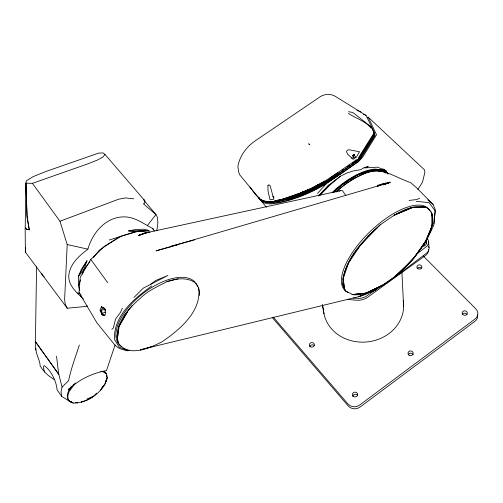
<?xml version="1.0" encoding="UTF-8"?>
<svg xmlns="http://www.w3.org/2000/svg" width="503" height="503" viewBox="0 0 503 503"><rect width="100%" height="100%" fill="white"/><g stroke="black" fill="none" stroke-linecap="round" stroke-linejoin="round"><path stroke-width="0.75" d="M100.795 371.252L104.146 371.554L106.259 373.76L107.246 377.502C103.631 392.126 88.144 403.066 73.306 403.085L70.194 401.734L61.662 396.333L61.001 391.994L62.064 387.134L58.857 374.484L35.411 341.65L36.574 266.854M104.976 154.421L103.065 156.905L97.343 160.086L87.981 163.802L32.412 183.337L25.886 183.174L25.207 227.664L26.307 229.066L29.275 229.821L27.011 215.844L25.886 183.174L26.395 180.778L33.016 176.679L46.496 171.265L98.777 153.069L103.04 152.937L104.976 154.421L144.82 200.728L144.638 203.3L143.368 203.797L155.949 214.536L157.364 217.315L157.892 222.427L156.804 230.871M87.472 305.925L85.221 306.503L67.232 308.22L25.383 252.141L25.49 247.526M35.411 341.65L58.857 374.484M32.412 183.337L59.976 221.238L67.195 244.54L64.623 299.549L65.195 304.032L67.232 308.22M199.289 295.45L199.515 292.438L198.584 287.697L195.258 282.68C186.682 276.952 176.1 278.455 166.889 281.667C157.747 286.521 147.712 290.791 140.356 298.229C127.888 308.911 112.968 325.51 118.356 343.209C128.812 357.639 149.705 348.082 162.218 341.7C179.439 329.886 202.099 311.263 198.584 287.697M129.126 350.384L127.165 350.83L120.651 348.937L117.564 347.353L114.621 344.762L96.978 322.932L79.021 292.564L80.266 277.159L90.792 259.403L104.379 246.369L121.682 235.97L138.595 231.198L149.781 232.248M342.656 284.145C343.756 259.542 362.915 240.459 380.149 224.898C393.384 215.705 408.612 203.621 425.79 207.223C438.855 214.303 430.461 231.355 425.657 241.063C414.9 258.794 400.275 274.104 382.701 285.182L366.008 293.192L352.861 294.664L345.454 290.929L342.656 284.145L345.454 290.929M103.744 307.811L101.424 306.799L102.405 307.792L101.625 310.131L101.996 314.872L104.14 315.463L104.932 315.161L105.573 312.929L104.328 308.069L105.668 310.64L104.674 308.704L101.424 306.799L100.066 310.062L101.996 314.872L104.932 315.161M433.856 223.936L435.233 209.606L433.052 204.344L416.258 187.456L410.794 182.752L408.241 181.734C394.528 176.911 381.84 166.877 366.819 172.623C355.577 177.213 344.907 183.494 336.199 192.027M54.5 379.62C48.565 376.332 43.516 371.686 40.139 365.769C39.963 359.727 35.719 354.338 35.92 348.416M354.458 155.861C353.332 152.987 352.917 158.036 352.842 155.54M352.282 158.395L352.377 157.942M107.246 377.502L105.278 383.871L100.355 390.491M115.08 344.97L106.485 370.573C92.37 373.113 78.455 379.734 68.245 389.919A24.257 11.619 -35.9 0 1 69.257 388.197M79.348 345.001C75.607 356.797 71.005 368.485 68.634 380.626L62.064 387.134M79.587 290.244L78.443 285.773L80.405 279.976M82.366 274.179L87.006 260.73L81.436 269.193L78.38 276.424L78.443 285.773M72.696 402.425L70.194 401.734L68.986 400.74C65.887 395.861 69.741 391.221 71.269 386.618L68.836 390.441A23.063 11.041 -35.9 0 0 68.32 399.91L70.194 401.734L72.683 402.457M284.434 199.301C311.187 192.75 334.394 177.15 356.319 161.111A5.992 1.383 -30.3 0 0 358.947 158.709L374.716 133.308L366.417 116.13M83.316 298.989C76.72 292.476 68.282 285.748 68.766 275.481C69.955 263.886 79.16 255.782 87.887 249.167C92.42 233.122 105.121 217.61 122.864 216.881C134.879 216.485 142.821 223.527 152.868 228.576L154.452 231.072M122.38 308.251L120.424 312.47L115.533 319.103L113.351 328.013L111.861 329.314M431.121 229.833L429.21 233.889M105.485 381.922L106.737 379.325L106.737 377.96M105.787 381.274L106.737 379.325M87.006 260.73L78.38 276.424L89.98 261.767M358.243 158.124L374.194 132.66M374.553 134.722L359.167 158.829L356.702 161.136L333.414 177.408A37.75 8.576 -30.8 0 1 322.052 184.645L318.022 186.915A37.75 8.576 -30.8 0 1 302.957 193.957L293.959 197.176L277.643 201.426L268.457 202.005M417.855 189.411L422.52 182.199L424.884 172.259L424.519 169.869L368.303 117.243L367.448 117.205M69.672 390.712L75.613 382.94M132.308 305.365L124.008 315.959M147.291 225.684L155.949 214.536L143.996 200.351M319.707 195.642L328.679 185.154L340.355 176.245L347.039 172.95L353.892 170.8L360.783 169.681L364.153 167.612L368.234 166.568L364.348 167.908L377.577 167.153L382.62 169.316M353.42 157.408L353.276 157.936L354.382 157.546L355.602 156.685L355.514 156.257M93.42 257.486L99.317 250.148L118.878 236.995L135.76 231.55L149.033 230.431L143.651 229.217L135.917 229.475L128.504 230.934L137.281 231.663M96.601 393.139C92.715 397.577 86.981 400.539 81.279 402.048L82.429 401.457M358.771 158.426L374.534 133.754M317.506 193.473L326.321 183.702L358.306 161.79L362.713 157.093L376.533 134.798L368.303 117.243M328.679 185.154L318.324 195.95L320.663 194.428L330.213 184.815L340.355 176.245M101.405 388.285L103.36 386.247L102.461 387.115M134.012 297.418L143.28 288.144L167.883 275.455L155.616 280.548L150.623 284.358M333.168 192.561L336.4 189.323A53.871 24.597 -44.5 0 1 385.977 172.648M380.149 224.898C364.285 239.95 347.755 256.335 342.883 278.48L344.693 289.697L343.178 278.599L348.661 262.83L360.638 244.936L377.036 227.966L367.366 236.687M333.571 192.53L340.933 185.488L347.504 181.325M394.767 276.977L412.12 260.384L425.645 242.389L433.781 225.206L435.233 210.99L429.059 202.64L416.207 201.338M333.514 192.454L340.877 185.418L357.979 174.572L373.421 169.813L384.732 171.712L385.606 173.019M395.666 275.757L407.348 265.012M318.022 186.915L324.869 181.124L338.123 172.573M72.872 385.279L74.475 383.946M351.899 157.76L351.735 158.244M151.749 285.93C134.232 298.593 113.382 315.607 114.489 339.443L119.274 347.233L128.472 350.622M416.453 254.292L427.217 245.961L428.411 243.861L428.631 241.597A7.017 5.59 8.3 0 0 427.116 238.567M355.149 162.199L360.519 157.313L374.867 134.71L370.906 126.14M355.803 160.224L356.489 159.721L329.735 178.137M352.804 155.773L354.03 155.119M353.269 156.276L353.898 155.836L353.471 155.1M335.633 175.05L338.192 173.265M342.027 170.58L343.31 169.687M347.145 167.002L349.704 165.21M352.899 162.972L354.822 161.633M338.349 173.981C318.896 188.021 296.481 199.037 272.463 201.91M329.201 179.426L321.109 184.419M330.49 178.565L333.08 176.842M350.792 179.244L358.017 174.66L373.446 169.901L384.751 171.793M326.321 183.702C311.891 192.429 296.097 199.1 279.605 202.747C273.437 203.614 264.333 205.96 260.334 199.546M374.012 132.993L374.421 132.773M297.286 195.34L303.611 192.768L324.869 181.124C309.119 189.901 292.406 197.666 274.55 200.886L282.441 199.257L299.159 193.284M88.421 398.596L87.032 399.319L91.873 397.03L89.804 397.936M339.192 191.278L340.386 190.681L342.436 190.599L345.857 195.661M382.701 285.182L366.008 293.192L352.138 294.569A58.524 23.226 -42.9 0 0 382.701 285.182L365.813 293.174L352.138 294.569M81.279 402.048L83.177 401.161M264.748 201.734A101.367 22.138 -30.4 0 0 270.916 202.954C278.869 202.558 286.936 201.099 293.959 197.176M303.611 192.768L315.689 187.248L298.738 193.712L309.628 189.034M377.476 186.324L383.814 183.526L389.9 182.117L382.695 184.84M394.283 215.102L412.347 207.28L425.79 207.223L412.41 207.557L394.283 215.102L412.41 207.557L425.79 207.223M377.489 186.255L383.814 183.526L377.237 185.406M358.388 296.638L362.493 294.896M359.161 296.581L376.521 289.476L364.078 294.934L359.161 296.581L145.474 348.516M59.976 221.238L118.607 199.213L125.681 197.918L133.798 198.83M385.034 184.23L390.139 182.388L156.018 250.852L173.46 246.105M300.612 192.762L310.062 189.386L318.43 184.708L310.062 189.386L282.963 200.119A100.399 21.761 -30.4 0 1 258.9 197.472M382.984 184.903L390.139 182.388M100.066 310.062L102.166 313.312L105.793 312.061M419.64 198.471L415.874 199.678L409.052 200.408M283.755 199.515L278.335 201.238L276.222 201.244M109.308 239.988L118.878 236.995M272.324 201.81L273.519 201.439M287.314 200.244C313.476 193.485 335.822 177.716 357.281 161.979L360.953 158.219L375.037 135.571L374.389 134.169M140.362 350.019L151.29 346.743M171.064 246.231L194.271 239.969M178.181 278.781L166.889 281.667M174.975 245.69L177.245 245.074M363.424 114.483L364.788 114.313L365.335 114.973L336.249 96.922C330.754 93.124 323.58 93.747 318.443 97.94L255.09 140.941C246.426 146.926 239.786 155.836 237.894 166.323L238.554 171.863L239.824 174.962L260.101 199.389C263.302 201.326 267.338 201.621 270.991 201.313C260.749 203.658 255.159 194.02 249.878 187.072M140.897 349.629L143.952 348.887M101.625 310.131L105.202 309.282M340.386 190.681L144.921 233.071L138.608 235.442L147.637 232.575L144.921 233.071L138.608 235.442L146.907 232.424L148.347 232.669M365.172 115.407L366.329 115.413L365.876 115.332M273.387 196.434L272.966 196.271L274.016 197.88M422.564 246.244L423.998 246.118C425.959 245.326 427.292 243.024 426.286 241.012M128.504 230.934L149.033 230.431M332.143 192.561A54.62 24.949 -44.5 0 1 374.257 169.197L382.739 169.599L386.486 172.045L388.014 173.73M374.257 169.203L382.739 169.599M75.576 402.683L77.902 402.809M353.081 298.097L359.394 298.392A16.209 14.078 -6.2 0 0 365.392 296.82L398.527 274.355L426.575 253.091A7.338 6.218 -1.4 0 0 428.688 246.52M348.548 111.729L351.987 112.332L353.98 113.357L370.327 126.316L371.151 127.995C364.914 120.927 355.935 118.412 348.416 113.414M102.405 307.792L103.687 307.974M148.473 231.984L149.869 232.185M359.111 151.699L348.812 149.693L347.076 150.454L346.536 151.73L347.648 154.182L353.207 159.369L356.344 157.156L359.425 151.893M67.195 244.54L87.887 249.167M380.444 169.442L386.486 172.045M356.841 110.226L360.934 112.031M68.986 400.74L73.306 403.085M77.311 293.01L78.625 293.802M102.222 371.302L106.259 373.76M44.239 276.889L42.472 275.418L41.642 273.299M433.052 204.344L427.795 199.848M260.101 199.389L258.448 197.22M423.356 256.084L475.788 308.811A8.293 7.205 4.9 0 1 475.058 318.99L359.689 405.047A8.381 7.727 -5.1 0 1 347.894 403.922L273.192 317.047M102.166 313.312L104.14 315.463M143.757 199.528L144.82 200.728M388.153 173.831L386.386 171.8L387.09 173.095M272.274 317.544L348.239 405.971A8.344 7.708 -5 0 0 359.985 407.103L474.895 321.329A8.255 7.187 5 0 0 477.611 314.96M261.529 201.345L266.408 207.249M79.021 292.564L80.505 294.368M425.613 241.365L426.431 242.408L426.645 243.886M386.964 172.856L387.926 174.101M90.792 259.403L107.667 282.661M61.662 396.333L57.078 389.819C56.223 380.865 51.513 371.145 44.383 365.618L43.679 366.096L43.51 368.158L44.591 372.088M354.068 154.886L354.496 155.628M353.402 155.559L353.829 156.301M152.868 228.576L153.233 229.94M80.725 294.708L81.297 296.94M431.216 211.926L432.838 219.578M116.79 335.721L118.356 343.209M322.517 304.963L323.511 310.357M322.354 304.705L324.02 313.903M56.531 356.199L58.732 374.408M106.812 376.433L106.73 375.238L106.73 376.602M428.631 241.597L428.99 247.702M401.891 271.978L403.62 306.201M35.417 341.55L35.713 349.931M25.886 183.174L27.124 217.686L29.275 229.821L26.854 229.355L25.15 227.934L25.383 252.141M424.677 243.27L424.689 244.012A2.521 2.138 -1.4 0 1 422.256 245.848M195.824 283.107A49.131 24.414 -38.6 0 1 197.629 286.565M121.581 346.649A49.131 24.414 -38.6 0 1 138.168 297.506A49.131 24.414 -38.6 0 1 194.824 281.925M348.17 292.488A58.43 24.219 -44.2 0 1 368.473 233.191A58.43 24.219 -44.2 0 1 430.052 210.814M259.636 198.962A100.474 21.692 -30.4 0 1 258.529 197.189M336.13 191.693A53.915 24.553 -44.5 0 1 385.902 172.913M462.923 313.69A2.578 2.245 4.6 0 1 467.042 314.708M352.773 396.37A2.603 2.396 -5 0 1 357.394 395.1M408.411 354.376A2.584 2.32 1.1 0 1 413.139 354.778M309.848 346.85A2.521 2.264 -11.2 0 1 314.331 345.611M417.251 268.445A2.484 2.131 -1 0 1 421.338 268.074M347.938 299.247A61.844 52.633 -6.2 0 0 357.331 300.26A14.914 12.971 -6.2 0 0 367.756 297.185L425.783 255.266A7.432 6.313 -1.4 0 0 428.367 249.645M403.192 300.813A40.152 35.292 -5.4 0 1 367.14 341.927A40.152 35.292 -5.4 0 1 323.416 308.911M432.115 213.869L432.096 225.69L425.657 241.063L414.044 257.762L398.86 273.393L414.044 257.957L425.733 241.308L432.134 225.853L432.115 213.869M118.702 326.384L117.344 339.229L119.136 326.466L127.378 311.942L118.702 326.384M267.904 185.701L268.061 191.171L269.866 199.358L270.331 199.766L273.758 199.27L270.281 186.085L268.948 184.72L267.904 185.701M354.747 154.547L354.621 154.886C352.006 157.332 351.647 155.05 354.747 154.547M384.009 169.574L382.626 168.951L386.449 171.152L384.009 169.574M105.19 372.163L104.146 371.554L106.164 373.471L105.19 372.163M309.729 144.631L308.754 143.883L309.729 144.631M462.565 314.243A2.584 2.251 4.5 0 0 467.036 314.136A2.584 2.251 4.5 0 0 464.609 310.81A2.584 2.251 4.5 0 0 462.565 314.243M409.096 355.175A2.597 2.326 1 0 0 413.177 353.496A2.597 2.326 1 0 0 409.499 351.163A2.597 2.326 1 0 0 409.096 355.175M417.955 268.753A2.49 2.138 -1.1 0 0 421.866 267.168A2.49 2.138 -1.1 0 0 418.326 265.068A2.49 2.138 -1.1 0 0 417.955 268.753M353.483 396.49A2.616 2.402 -5.1 0 0 357.633 394.773A2.616 2.402 -5.1 0 0 354.005 392.34A2.616 2.402 -5.1 0 0 353.483 396.49M310.32 346.705A2.528 2.27 -11.2 0 0 314.356 345.058A2.528 2.27 -11.2 0 0 310.904 342.782A2.528 2.27 -11.2 0 0 310.32 346.705"/></g></svg>
